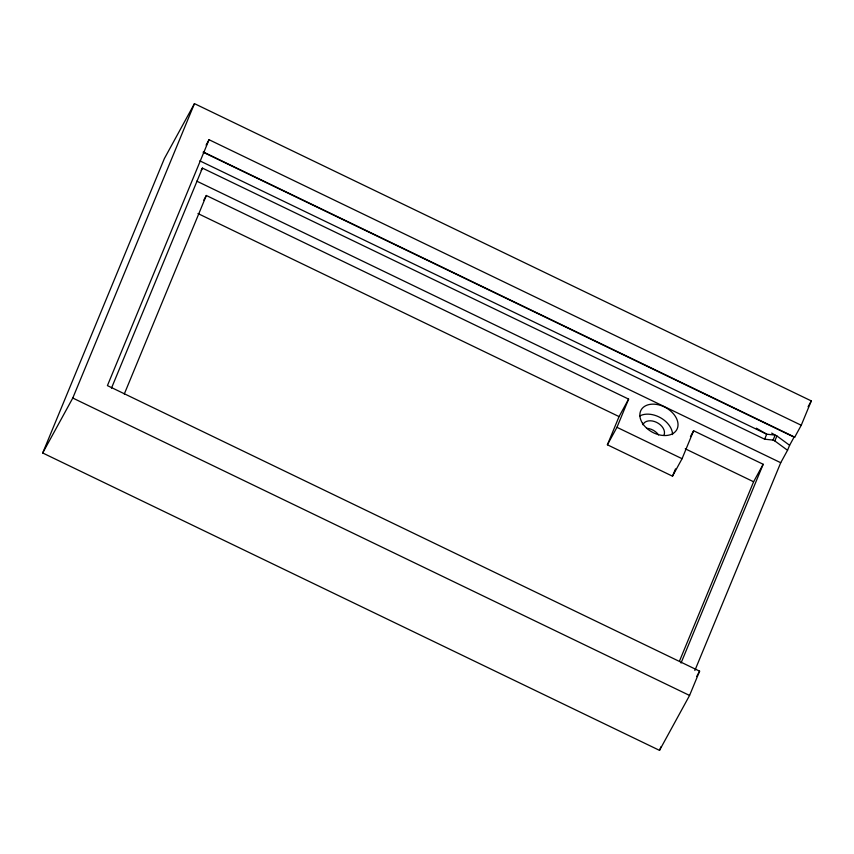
<?xml version="1.0" encoding="UTF-8"?>
<svg xmlns="http://www.w3.org/2000/svg" width="854" height="854" viewBox="0 0 854 854"><rect width="100%" height="100%" fill="white"/><g stroke="black" fill="none" stroke-linecap="round" stroke-linejoin="round"><path stroke-width="1.28" d="M801.244 425.26L209.049 139.714L107.423 385.613L699.607 671.159L689.573 695.455L659.512 750.367L42.7 452.983L164.363 158.588L194.456 103.633L811.3 400.921L801.244 425.26L794.732 437.141L794.06 437.152L203.071 152.183M42.7 452.983L72.782 398.039L194.456 103.633M111.468 388.164L202.419 168.089L764.65 439.191L773.073 440.088L774.834 440.942L787.537 450.282L780.727 462.719L694.857 670.507M124.289 394.014L206.337 195.491L628.619 399.106L616.962 427.31L607.397 444.795L672.493 476.19L682.068 458.705L693.619 430.747L763.177 464.277L681.033 663.035M607.397 444.795L619.054 416.592L628.619 399.106M672.493 476.19L675.514 468.889M764.65 439.191L766.721 434.195L775.133 435.092L776.894 435.946L789.598 445.286L787.537 450.282M679.57 660.889L753.602 481.763L763.177 464.277M773.073 440.088L775.133 435.092L771.674 433.095M774.834 440.942L776.894 435.946M659.512 750.367L661.039 746.674M206.092 145.116L209.049 139.714M201.181 170.362L202.419 168.089M203.775 200.156L206.337 195.491M690.438 436.575L693.619 430.747M808.097 406.76L811.3 400.921M789.598 445.286L794.06 437.152M696.65 676.56L699.607 671.159M203.743 152.183L794.732 437.141M199.836 160.851L766.721 434.195L756.345 428.185M196.783 181.155L780.727 462.719M197.957 213.553L619.054 416.592M685.25 448.798L753.602 481.763M616.962 427.31L682.068 458.705M72.782 398.039L689.573 695.455M639.859 415.909A20.379 14.006 28.7 0 1 660.644 417.819A20.379 14.006 28.7 0 1 672.568 434.569M646.756 428.302A11.753 8.081 28.7 0 1 658.541 434.878M642.891 424.748A11.753 8.081 28.7 0 1 656.566 422.356A11.753 8.081 28.7 0 1 664.049 434.942M642.475 423.253A20.379 14.006 28.7 0 0 675.546 431.43A20.379 14.006 28.7 0 0 658.797 404.871A20.379 14.006 28.7 0 0 642.475 423.253"/></g></svg>
